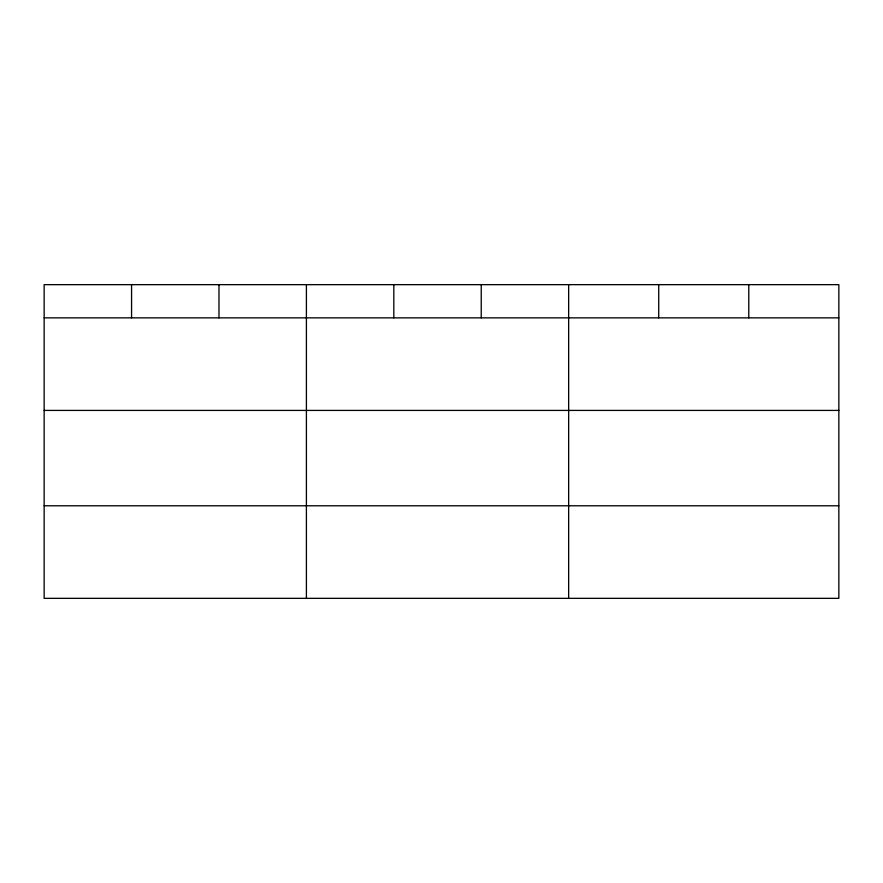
<?xml version="1.0" encoding="UTF-8"?>
<svg xmlns="http://www.w3.org/2000/svg" width="883" height="883" viewBox="0 0 883 883"><rect width="100%" height="100%" fill="white"/><g stroke="black" fill="none" stroke-linecap="round" stroke-linejoin="round"><path stroke-width="1.32" d="M838.85 410.418L838.85 284.657L44.15 284.657L44.15 598.343L838.85 598.343L838.85 410.418L44.15 410.418M44.15 317.858L838.85 317.858M44.15 505.782L838.85 505.782M748.784 284.657L748.784 317.858M658.718 284.657L658.718 317.858M568.652 284.657L568.652 598.343M481.235 284.657L481.235 317.858M393.818 284.657L393.818 317.858M306.401 284.657L306.401 598.343M218.984 284.657L218.984 317.858M131.567 284.657L131.567 317.858"/></g></svg>
